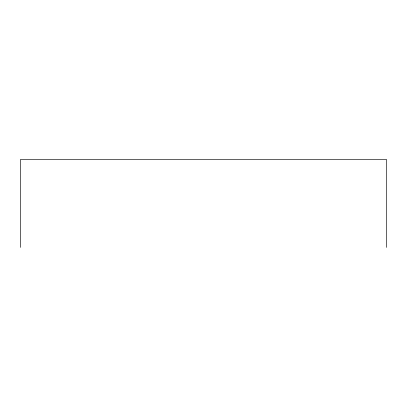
<?xml version="1.0" encoding="UTF-8"?>
<svg xmlns="http://www.w3.org/2000/svg" width="407" height="407" viewBox="0 0 407 407"><rect width="100%" height="100%" fill="white"/><g stroke="black" fill="none" stroke-linecap="round" stroke-linejoin="round"><path stroke-width="0.61" d="M386.65 247.4L386.65 159.6L20.35 159.6L20.35 247.4"/></g></svg>
